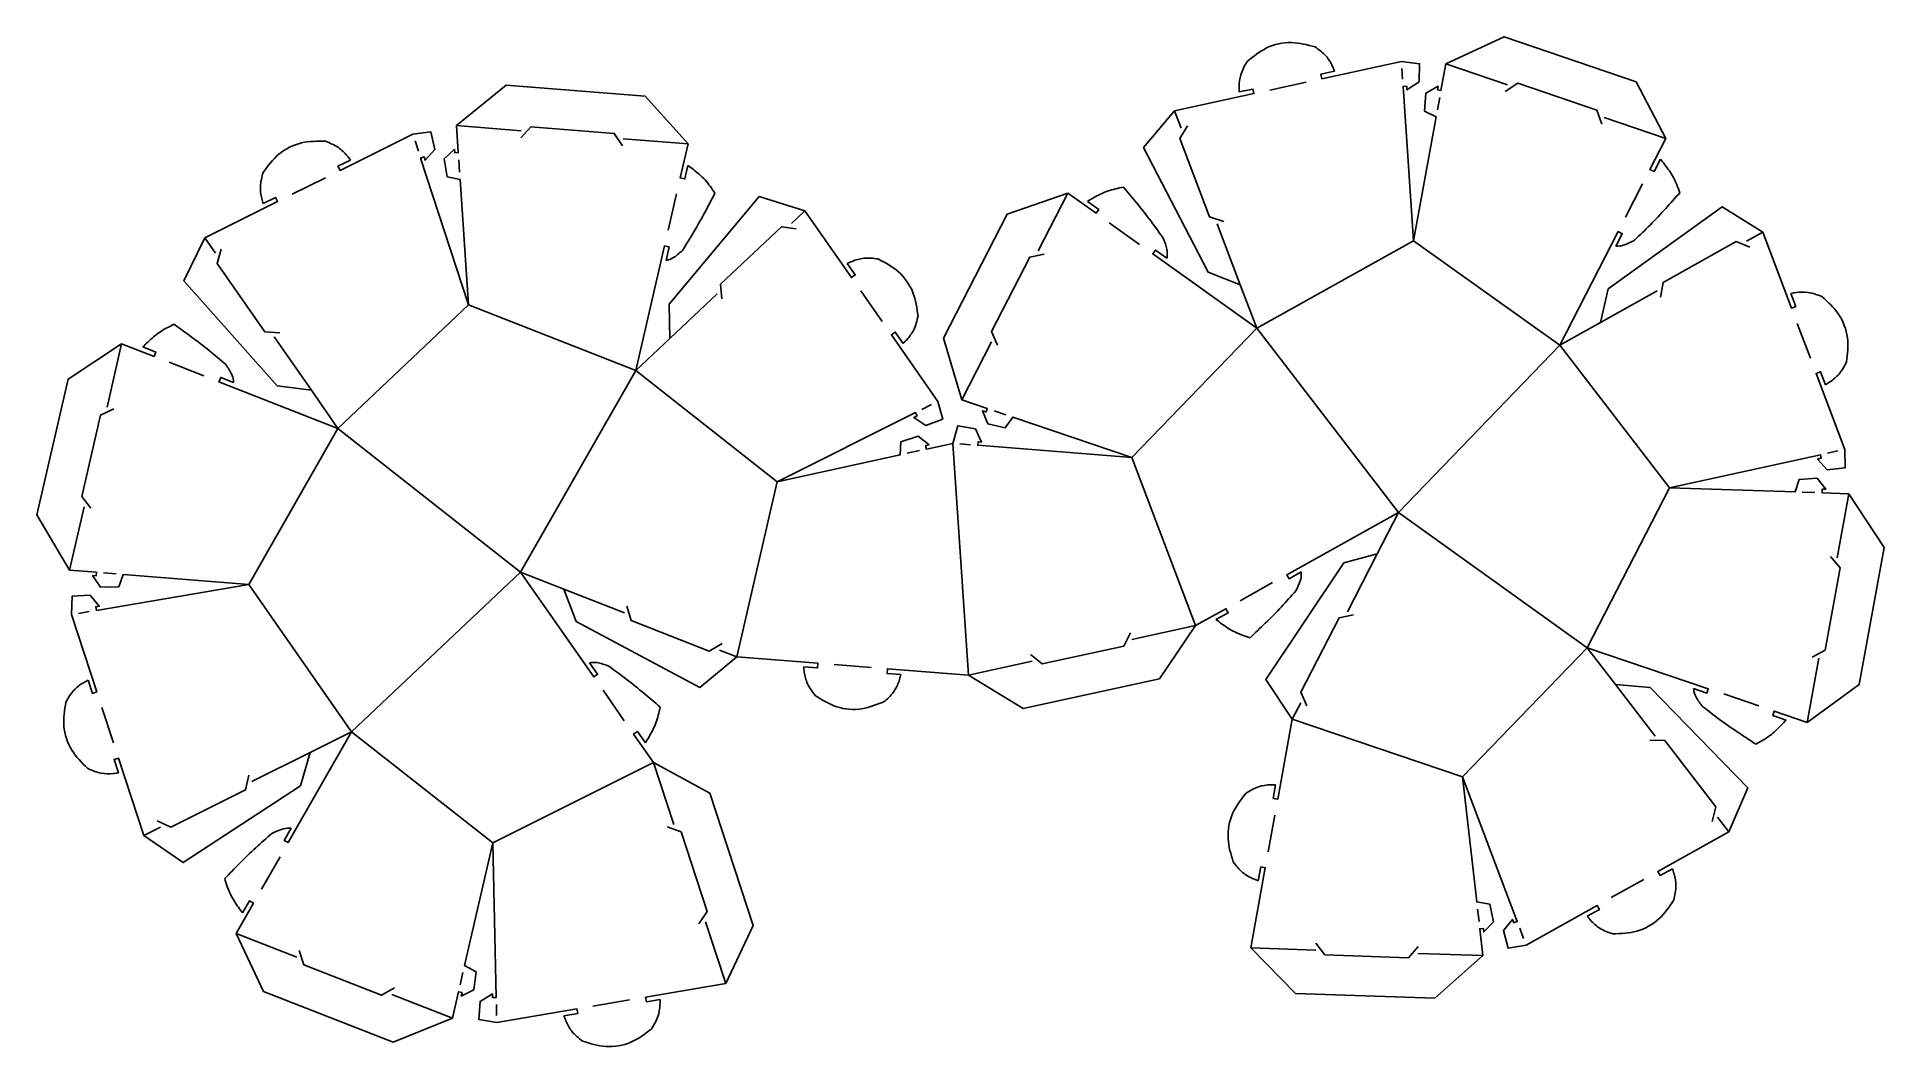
# Model space of a CAD drawing. Extents: x -11 to 279, y 177 to 336.
import ezdxf

# ---------------------------------------------------------------- set-up
doc = ezdxf.new("R2010")
doc.units = 0
doc.layers.get('0').update_dxf_attribs({"linetype": 'CONTINUOUS'})

msp = doc.modelspace()

# ---------------------------------------------------------------- linework, layer by layer
at = {"color": 5}
for points in [[(210.599378, 331.50459), (219.737531, 335.725114), (240.469702, 328.691123), (245.152994, 319.781271)], [(203.628526, 331.896219), (191.151293, 329.173232), (190.995695, 329.886218), (193.134649, 330.353014)], [(203.628577, 331.896222), (206.482592, 331.524561), (206.392503, 328.689695), (204.498092, 327.429369), (204.459795, 327.992513), (203.896651, 327.954215), (205.543401, 303.739031)], [(205.54352, 303.73901), (209.082643, 323.174984), (207.240164, 324.084209), (207.468097, 326.911336), (209.38683, 327.996266), (209.285713, 327.440952), (209.841028, 327.339834), (210.599412, 331.504686)], [(91.587193, 318.92086), (84.859983, 326.408515), (63.035307, 328.138035), (55.212734, 321.803395)], [(219.922691, 327.185453), (221.891002, 328.444201), (234.330302, 324.223806), (235.126282, 322.027192)], [(178.16197, 327.085431), (180.300924, 327.552229), (180.456524, 326.839245), (167.97929, 324.116259)], [(167.979355, 324.115948), (163.128466, 318.378314), (173.267514, 298.807177), (178.313035, 296.815502), (180.896455, 289.99039)], [(38.565322, 316.39934), (36.606418, 315.421727), (36.932289, 314.768759), (48.359229, 320.471501)], [(48.359181, 320.471484), (51.217088, 320.811817), (51.825675, 318.041594), (50.298635, 316.354789), (50.123265, 316.891297), (49.586758, 316.715929), (57.127589, 293.646091)], [(57.127529, 293.646088), (55.787157, 313.356023), (53.777868, 313.785127), (53.304818, 316.581684), (54.898499, 318.104426), (54.936796, 317.541285), (55.499937, 317.579581), (55.212714, 321.803139)], [(81.315868, 318.636736), (80.005016, 320.57076), (66.910212, 321.608473), (65.311107, 319.905051)], [(170.03649, 321.773416), (168.846895, 319.762539), (173.497051, 307.477338), (175.720014, 306.758171)], [(244.303121, 316.526339), (243.303682, 314.578481), (242.654396, 314.911627), (245.152994, 319.781271)], [(91.562256, 315.556915), (91.07157, 313.423309), (90.360367, 313.586871), (91.587086, 318.920886)], [(15.710827, 304.177952), (27.137768, 309.880694), (26.811897, 310.533662), (24.852993, 309.556049)], [(109.936145, 308.414888), (102.773694, 310.684391), (88.611123, 293.795069), (88.71434, 288.371668), (83.40889, 283.360863)], [(134.564405, 278.758234), (131.727626, 288.415952), (141.721925, 307.894521), (151.221573, 311.222516)], [(154.316935, 309.905085), (156.097441, 308.631166), (155.672801, 308.037663), (151.221533, 311.222462)], [(109.936153, 308.414893), (117.250839, 297.946288), (117.849046, 298.36427), (116.595099, 300.158888)], [(260.361661, 305.092343), (253.975464, 309.050627), (236.100264, 296.154631), (234.869002, 290.871825), (228.495837, 287.316696)], [(108.565586, 305.614748), (106.251796, 305.93895), (96.701983, 296.919501), (96.893594, 294.590977)], [(228.495679, 287.316978), (237.657203, 305.172339), (238.306489, 304.839193), (237.307049, 302.891336)], [(260.361371, 305.092233), (264.882432, 293.148403), (265.564936, 293.406749), (264.789897, 295.454263)], [(15.710819, 304.177972), (12.416863, 297.425079), (27.0501, 280.941775), (32.430164, 280.249644), (36.609999, 274.267562)], [(18.280065, 302.412115), (17.620512, 300.170739), (25.144217, 289.402992), (27.475705, 289.251534)], [(83.40896, 283.36079), (87.906931, 302.918843), (88.618131, 302.75528), (88.127445, 300.621674)], [(180.896664, 289.990469), (164.575343, 301.668065), (164.99998, 302.261568), (166.780489, 300.987648)], [(258.345666, 302.714317), (256.182249, 303.596582), (244.710554, 297.197349), (244.324703, 294.893032)], [(140.202341, 287.348518), (139.245413, 289.479947), (145.241992, 301.167089), (147.531495, 301.632802)], [(2.630923, 287.565334), (-5.761123, 282.00722), (-10.668096, 260.671255), (-5.547364, 252.005393)], [(5.955018, 287.048168), (7.993764, 286.2503), (7.727808, 285.570718), (2.630943, 287.565388)], [(125.372724, 287.596562), (124.118776, 289.39118), (123.52057, 288.973198), (130.835256, 278.504593)], [(36.610042, 274.267593), (17.921538, 281.58138), (18.187493, 282.260962), (20.226239, 281.463094)], [(270.215168, 281.121668), (269.440129, 283.169181), (268.757626, 282.910835), (273.278685, 270.967005)], [(130.835259, 278.504591), (131.590452, 275.727334), (128.939217, 274.71962), (127.046967, 275.983174), (127.55201, 276.235221), (127.299963, 276.740263), (105.583152, 265.902247)], [(161.290195, 269.690707), (142.582039, 276.038029), (141.41279, 274.348566), (138.649521, 274.988067), (137.857278, 277.045003), (138.391798, 276.863651), (138.573149, 277.39817), (134.564258, 278.75831)], [(1.407801, 277.363202), (-0.697328, 276.349718), (-3.641511, 263.548141), (-2.190646, 261.716829)], [(105.583076, 265.902599), (124.884299, 270.114829), (125.014541, 272.165301), (127.711683, 273.04278), (129.451391, 271.689262), (128.899926, 271.568913), (129.020276, 271.017449), (133.156254, 271.92007)], [(133.156246, 271.920014), (133.941874, 274.688812), (136.732967, 274.184523), (137.702259, 272.125971), (137.139581, 272.170561), (137.09499, 271.607884), (161.290127, 269.690513)], [(273.27871, 270.966893), (273.329019, 268.089226), (270.51153, 267.763186), (268.987363, 269.452597), (269.538825, 269.572951), (269.418472, 270.124414), (245.705585, 264.949182)], [(245.705582, 264.949117), (265.450266, 264.294463), (266.079865, 266.250227), (268.909887, 266.438774), (270.264108, 264.69961), (269.699974, 264.718322), (269.681263, 264.15419), (273.912268, 264.013906)], [(273.912132, 264.013923), (279.425383, 255.592387), (275.503372, 234.053686), (267.375445, 228.116092)], [(186.489854, 228.607102), (182.311991, 234.851833), (194.578817, 253.16444), (199.815614, 254.578582), (203.147055, 261.071452)], [(203.147069, 261.071423), (185.62077, 251.294924), (185.97628, 250.657604), (187.888239, 251.724133)], [(271.004925, 254.15863), (272.538348, 252.395884), (270.185142, 239.472663), (268.128784, 238.363586)], [(22.586866, 249.776018), (2.893042, 251.336549), (2.174308, 249.411754), (-0.661389, 249.353345), (-1.934331, 251.152856), (-1.37165, 251.108268), (-1.327063, 251.670948), (-5.547169, 252.005348)], [(-5.233522, 245.030364), (-5.151657, 247.907309), (-2.322166, 248.103648), (-0.877171, 246.346039), (-1.433578, 246.25113), (-1.33867, 245.694723), (22.586848, 249.775792)], [(99.257677, 238.397936), (93.466226, 233.611478), (74.009685, 243.968525), (72.074518, 249.035961), (65.278728, 251.695468)], [(65.27879, 251.69551), (76.77327, 235.244887), (77.371473, 235.662866), (76.117529, 237.457481)], [(-5.233546, 245.030511), (-1.265733, 232.891616), (-1.959384, 232.664885), (-2.639581, 234.745839)], [(96.938287, 240.481108), (94.914252, 239.31406), (82.681832, 244.101173), (81.987551, 246.332021)], [(174.504522, 244.258444), (176.416482, 245.32497), (176.060972, 245.96229), (171.281073, 243.295973)], [(188.79636, 230.704535), (187.839432, 232.835968), (193.836025, 244.523134), (196.12553, 244.988849)], [(171.281079, 243.295947), (165.629497, 234.966551), (144.23999, 230.298386), (135.631905, 235.515673)], [(161.065901, 242.186947), (160.028949, 240.093276), (147.195246, 237.292378), (145.380264, 238.763625)], [(99.257708, 238.398009), (111.988679, 237.389211), (111.931032, 236.661727), (109.748582, 236.834664)], [(255.072255, 210.9203), (258.052615, 217.817284), (242.677995, 233.611114), (237.271862, 234.055453), (232.821765, 239.839242)], [(232.821864, 239.839315), (251.826308, 233.391469), (251.591843, 232.700397), (249.51863, 233.403799)], [(125.025745, 235.624106), (122.843293, 235.797043), (122.90094, 236.524528), (135.631911, 235.51573)], [(264.031115, 228.479986), (261.957902, 229.183389), (262.192369, 229.87446), (267.3754, 228.115956)], [(6.103047, 210.347951), (12.300739, 206.100585), (30.749271, 218.162128), (32.221825, 223.382819), (38.751518, 226.641534)], [(38.751544, 226.641481), (28.779851, 209.225694), (28.146549, 209.588302), (29.23437, 211.488205)], [(84.895131, 224.895188), (83.641187, 226.6898), (83.042983, 226.27182), (86.17784, 221.785286)], [(186.489741, 228.607158), (184.201884, 216.042823), (183.483922, 216.173557), (183.876126, 218.327443)], [(252.424647, 212.566302), (252.980574, 214.835583), (244.970399, 225.246403), (242.634431, 225.290635)], [(2.121795, 220.179168), (1.441598, 222.260119), (2.135249, 222.486854), (6.103062, 210.347959)], [(86.177752, 221.785258), (95.034766, 217.00272), (101.836768, 196.193202), (97.514421, 187.102729)], [(8.226117, 212.630892), (10.346735, 211.650212), (22.100185, 217.515901), (22.591445, 219.80007)], [(213.215457, 219.539344), (215.4594, 199.911825), (217.486264, 199.575433), (218.087219, 196.803559), (216.565144, 195.209254), (216.501032, 195.770041), (215.940245, 195.705929), (216.421089, 191.50003)], [(223.206375, 193.144858), (220.367109, 192.673671), (219.631977, 195.41303), (221.07996, 197.168165), (221.279776, 196.640274), (221.807667, 196.84009), (213.215609, 219.539361)], [(60.925445, 209.18294), (56.497638, 189.929972), (58.296426, 188.937108), (57.938927, 186.123429), (55.9724, 185.127743), (56.098908, 185.677828), (55.548824, 185.804337), (54.600007, 181.6787)], [(61.545453, 180.967503), (58.711507, 181.46981), (58.931663, 184.297553), (60.881943, 185.469571), (60.894333, 184.905262), (61.458642, 184.917651), (60.925442, 209.182929)], [(88.311544, 211.734049), (90.499136, 210.913581), (94.580337, 198.427872), (93.299678, 196.473737)], [(246.186638, 205.128073), (244.274679, 204.061544), (243.919172, 204.698864), (255.072269, 210.920272)], [(181.130696, 203.25024), (181.522901, 205.404126), (182.240863, 205.273389), (179.953003, 192.709053)], [(21.619623, 198.188875), (22.707444, 200.088781), (23.340745, 199.726173), (20.621192, 194.976413)], [(223.206273, 193.144821), (234.359371, 199.36623), (234.714881, 198.72891), (232.802921, 197.662384)], [(54.600091, 181.678912), (45.277772, 177.882419), (24.890401, 185.860937), (20.621142, 194.976444)], [(45.484912, 186.421588), (43.460876, 185.254543), (31.228456, 190.041653), (30.534175, 192.272501)], [(179.952912, 192.70907), (187.016813, 185.538292), (208.897717, 184.812814), (216.421087, 191.49994)], [(190.200274, 193.46456), (191.598544, 191.592786), (204.727088, 191.157497), (206.246273, 192.932542)], [(87.206133, 184.604156), (85.048, 184.236042), (84.925292, 184.955421), (97.514416, 187.102763)], [(61.545495, 180.9675), (74.134619, 183.114841), (74.257323, 182.395462), (72.099187, 182.027349)]]:
    msp.add_lwpolyline(points, dxfattribs=at)
at = {"color": 1}
for points in [[(203.705169, 330.769935), (203.820059, 329.080502)], [(210.599378, 331.50459), (220.274391, 328.222061)], [(188.655847, 328.628636), (182.951969, 327.383841)], [(209.28488, 324.28561), (209.638793, 326.229208)], [(167.979355, 324.115948), (169.012723, 321.385903)], [(245.152994, 319.781271), (235.477981, 323.063801)], [(48.709916, 319.398468), (49.23602, 317.788945)], [(55.212734, 321.803395), (65.397583, 320.996285)], [(91.587193, 318.92086), (81.402343, 319.72797)], [(55.710565, 314.482306), (55.576529, 316.453299)], [(29.423157, 311.021243), (34.646901, 313.62821)], [(88.479399, 305.408049), (89.787899, 311.097665)], [(151.221573, 311.222516), (146.557565, 302.132516)], [(238.823215, 307.44484), (241.488383, 312.639127)], [(109.936145, 308.414888), (107.813966, 306.410566)], [(162.498083, 303.154305), (157.750061, 306.551424)], [(178.313035, 296.815502), (174.696247, 306.370658)], [(260.361661, 305.092343), (257.812396, 303.670291)], [(15.710819, 304.177972), (17.382753, 301.785139)], [(180.896734, 289.990452), (205.543483, 303.738908)], [(205.543483, 303.738908), (228.49577, 287.316961)], [(36.610059, 274.26757), (57.127614, 293.646077)], [(57.127614, 293.646077), (83.408994, 283.36077)], [(88.71434, 288.371668), (96.141972, 295.386795)], [(118.713778, 295.852567), (122.057634, 291.066919)], [(234.869002, 290.871825), (243.791432, 295.849007)], [(265.786644, 290.759637), (267.853414, 285.299601)], [(2.630923, 287.565334), (0.341002, 277.60855)], [(32.430164, 280.249644), (26.578393, 288.624559)], [(134.564405, 278.758234), (139.228412, 287.848233)], [(161.290192, 269.69049), (180.896734, 289.990452), (203.147134, 261.071423)], [(203.147134, 261.071423), (228.49577, 287.316961)], [(228.49577, 287.316961), (245.705681, 264.949157)], [(15.543001, 282.512226), (10.106345, 284.639873)], [(65.278756, 251.695437), (83.408994, 283.36077), (105.583194, 265.902221)], [(129.825174, 278.000497), (128.310047, 277.244357)], [(141.513001, 276.400733), (139.642187, 277.035466)], [(22.586718, 249.775761), (36.610059, 274.26757)], [(36.610059, 274.26757), (65.278756, 251.695437)], [(125.987226, 270.355528), (127.917349, 270.77675)], [(133.156305, 271.920046), (135.631959, 235.515637)], [(134.281601, 271.830834), (135.969635, 271.697064)], [(272.175786, 270.726185), (270.521396, 270.365122)], [(161.290192, 269.69049), (171.281141, 243.295939)], [(99.257747, 238.397972), (105.583194, 265.902221)], [(232.821954, 239.839281), (245.705681, 264.949157)], [(266.578534, 264.257055), (268.553001, 264.19159)], [(273.912132, 264.013923), (272.081859, 253.962531)], [(-5.547364, 252.005393), (-3.257444, 261.962176)], [(203.147134, 261.071423), (232.821954, 239.839281)], [(199.815614, 254.578582), (195.151598, 245.488563)], [(1.76768, 251.425723), (-0.201702, 251.581775)], [(22.586718, 249.775761), (38.751561, 226.641441)], [(38.751561, 226.641441), (65.278756, 251.695437)], [(183.390151, 250.050643), (178.291592, 247.206571)], [(72.074518, 249.035961), (81.588624, 245.312654)], [(-4.120707, 245.220181), (-2.451485, 245.504906)], [(171.281079, 243.295947), (161.299311, 241.117471)], [(99.257677, 238.397936), (96.53936, 239.461738)], [(213.215694, 219.539319), (232.821954, 239.839281)], [(267.375445, 228.116092), (269.205718, 238.167484)], [(114.534874, 237.187451), (120.354745, 236.726288)], [(135.631905, 235.515673), (145.613673, 237.69415)], [(78.236202, 233.151171), (81.58005, 228.365534)], [(237.271862, 234.055453), (243.501999, 225.95815)], [(254.245056, 232.570831), (259.773623, 230.695095)], [(-0.472171, 230.463839), (1.341687, 224.914631)], [(186.489854, 228.607102), (187.822431, 231.204249)], [(38.751561, 226.641441), (60.925479, 209.182892)], [(186.489814, 228.607119), (213.215694, 219.539319)], [(32.221825, 223.382819), (23.080252, 218.820615)], [(60.925479, 209.182892), (86.177876, 221.785243)], [(86.177752, 221.785258), (89.352018, 212.074149)], [(183.744311, 213.529956), (182.698432, 207.786256)], [(255.072255, 210.9203), (253.292215, 213.233817)], [(6.103047, 210.347951), (8.714925, 211.651439)], [(27.510726, 207.009138), (24.60987, 201.942727)], [(236.589991, 200.610511), (241.688552, 203.454583)], [(215.587625, 198.790251), (215.81202, 196.8275)], [(20.621142, 194.976444), (30.135249, 191.253134)], [(97.514421, 187.102729), (94.340152, 196.813837)], [(222.806743, 194.20064), (222.207297, 195.784308)], [(179.952912, 192.70907), (190.164, 192.370514)], [(216.421087, 191.49994), (206.209999, 191.838497)], [(56.244623, 188.829802), (55.801841, 186.904507)], [(54.600091, 181.678912), (45.085985, 185.402221)], [(61.520651, 182.096118), (61.483452, 183.789045)], [(76.652442, 183.54431), (82.407469, 184.525952)]]:
    msp.add_lwpolyline(points, dxfattribs=at)
at = {"color": 5}
for points, knots in [([(190.062098, 334.164126), (188.834033, 334.490705), (186.315083, 335.16057), (182.358502, 334.2971), (180.347671, 332.638671), (179.36733, 331.830137)], [0, 0, 0, 0, 3.779818, 7.752988, 11.532806, 11.532806, 11.532806, 11.532806]), ([(193.134649, 330.353014), (193.027868, 330.606674), (192.675972, 331.442606), (191.814948, 332.90356), (190.67887, 333.720573), (190.062098, 334.164126)], [0, 0, 0, 0, 0.826909, 2.725064, 4.979463, 4.979463, 4.979463, 4.979463]), ([(179.36733, 331.830137), (178.991435, 331.169949), (178.299044, 329.953898), (178.124985, 328.267051), (178.15336, 327.360515), (178.16197, 327.085431)], [0, 0, 0, 0, 2.254399, 4.152553, 4.979462, 4.979462, 4.979462, 4.979462]), ([(24.85667, 314.451471), (25.608523, 315.475931), (27.150688, 317.577256), (30.774219, 319.385619), (33.380535, 319.354639), (34.651194, 319.339535)], [0, 0, 0, 0, 3.779822, 7.752996, 11.532818, 11.532818, 11.532818, 11.532818]), ([(34.651194, 319.339535), (35.35798, 319.06097), (36.659864, 318.547858), (37.853194, 317.342987), (38.399537, 316.619024), (38.565322, 316.39934)], [0, 0, 0, 0, 2.2544, 4.152555, 4.979465, 4.979465, 4.979465, 4.979465]), ([(247.348965, 311.272528), (247.052851, 312.084127), (246.476967, 313.66253), (245.276381, 315.331333), (244.533418, 316.243571), (244.303121, 316.526339)], [0, 0, 0, 0, 2.579936, 5.017477, 6.11246, 6.11246, 6.11246, 6.11246]), ([(24.852993, 309.556049), (24.777115, 309.820602), (24.527059, 310.692431), (24.281682, 312.370389), (24.65435, 313.719205), (24.85667, 314.451471)], [0, 0, 0, 0, 0.82691, 2.725065, 4.979466, 4.979466, 4.979466, 4.979466]), ([(95.80464, 311.211568), (95.31835, 311.925642), (94.372611, 313.314379), (92.799093, 314.637394), (91.854922, 315.339333), (91.562256, 315.556915)], [0, 0, 0, 0, 2.579942, 5.017489, 6.112474, 6.112474, 6.112474, 6.112474]), ([(90.751736, 302.264593), (91.351345, 303.218862), (92.587435, 305.186084), (94.239401, 308.189829), (95.297082, 310.231713), (95.80464, 311.211568)], [0, 0, 0, 0, 3.380419, 6.968717, 10.27937, 10.27937, 10.27937, 10.27937]), ([(159.960175, 312.148724), (159.113958, 311.974654), (157.468229, 311.636122), (155.641591, 310.692857), (154.630382, 310.091492), (154.316935, 309.905085)], [0, 0, 0, 0, 2.579949, 5.017503, 6.112492, 6.112492, 6.112492, 6.112492]), ([(166.273901, 304.042076), (165.623837, 304.96272), (164.283734, 306.860624), (162.146945, 309.541236), (160.669275, 311.303198), (159.960175, 312.148724)], [0, 0, 0, 0, 3.380429, 6.968739, 10.279402, 10.279402, 10.279402, 10.279402]), ([(240.254347, 303.839754), (241.069864, 304.617627), (242.75105, 306.221208), (245.089835, 308.727501), (246.6164, 310.447256), (247.348965, 311.272528)], [0, 0, 0, 0, 3.38041, 6.968701, 10.279346, 10.279346, 10.279346, 10.279346]), ([(88.127445, 300.621674), (88.245703, 300.647432), (88.702602, 300.746947), (89.647273, 301.239655), (90.326681, 301.870142), (90.751736, 302.264593)], [0, 0, 0, 0, 0.362624, 1.401022, 3.136322, 3.136322, 3.136322, 3.136322]), ([(166.780489, 300.987648), (166.802221, 301.106713), (166.886183, 301.566726), (166.794923, 302.628255), (166.474417, 303.497963), (166.273901, 304.042076)], [0, 0, 0, 0, 0.362626, 1.401028, 3.136335, 3.136335, 3.136335, 3.136335]), ([(237.307049, 302.891336), (237.428012, 302.887274), (237.895359, 302.871583), (238.932075, 303.11731), (239.745467, 303.56172), (240.254347, 303.839754)], [0, 0, 0, 0, 0.362624, 1.40102, 3.136318, 3.136318, 3.136318, 3.136318]), ([(116.595099, 300.158888), (116.845688, 300.272691), (117.671498, 300.647726), (119.295431, 301.136187), (120.684281, 300.965064), (121.438281, 300.872163)], [0, 0, 0, 0, 0.82691, 2.725065, 4.979467, 4.979467, 4.979467, 4.979467]), ([(121.438281, 300.872163), (122.561802, 300.278444), (124.866316, 299.060635), (127.185833, 295.740997), (127.536872, 293.158244), (127.708014, 291.899072)], [0, 0, 0, 0, 3.779823, 7.752997, 11.53282, 11.53282, 11.53282, 11.53282]), ([(264.789897, 295.454263), (265.060754, 295.50307), (265.953355, 295.663913), (267.647499, 295.73879), (268.951842, 295.231975), (269.659964, 294.956827)], [0, 0, 0, 0, 0.826907, 2.725054, 4.979448, 4.979448, 4.979448, 4.979448]), ([(269.659964, 294.956827), (270.60336, 294.10548), (272.53841, 292.359236), (273.972056, 288.571798), (273.678348, 285.981909), (273.535157, 284.719259)], [0, 0, 0, 0, 3.779807, 7.752966, 11.532774, 11.532774, 11.532774, 11.532774]), ([(10.874828, 290.60844), (10.097233, 290.23197), (8.584962, 289.499808), (7.045764, 288.137008), (6.213116, 287.305815), (5.955018, 287.048168)], [0, 0, 0, 0, 2.579949, 5.017504, 6.112492, 6.112492, 6.112492, 6.112492]), ([(18.985361, 284.299708), (18.129191, 285.032607), (16.364201, 286.543476), (13.634766, 288.617536), (11.769789, 289.962853), (10.874828, 290.60844)], [0, 0, 0, 0, 3.380429, 6.968738, 10.279401, 10.279401, 10.279401, 10.279401]), ([(127.708014, 291.899072), (127.535957, 291.159111), (127.219033, 289.796119), (126.201909, 288.439205), (125.56576, 287.792732), (125.372724, 287.596562)], [0, 0, 0, 0, 2.254402, 4.152557, 4.979467, 4.979467, 4.979467, 4.979467]), ([(20.226239, 281.463094), (20.218079, 281.58385), (20.186549, 282.050398), (19.837502, 283.057045), (19.31331, 283.821466), (18.985361, 284.299708)], [0, 0, 0, 0, 0.362626, 1.401027, 3.136334, 3.136334, 3.136334, 3.136334]), ([(273.535157, 284.719259), (273.186723, 284.044177), (272.544916, 282.800691), (271.225829, 281.73498), (270.450453, 281.264449), (270.215168, 281.121668)], [0, 0, 0, 0, 2.254392, 4.152541, 4.979448, 4.979448, 4.979448, 4.979448]), ([(187.888239, 251.724133), (187.896502, 251.603384), (187.928424, 251.136863), (187.718871, 250.092229), (187.302993, 249.263881), (187.042809, 248.745644)], [0, 0, 0, 0, 0.362625, 1.401027, 3.136333, 3.136333, 3.136333, 3.136333]), ([(187.042809, 248.745644), (186.293741, 247.903585), (184.749542, 246.167682), (182.326023, 243.743206), (180.660345, 242.157796), (179.861024, 241.396993)], [0, 0, 0, 0, 3.380427, 6.968734, 10.279394, 10.279394, 10.279394, 10.279394]), ([(179.861024, 241.396993), (179.039622, 241.664726), (177.442154, 242.185417), (175.732632, 243.327293), (174.795123, 244.03811), (174.504522, 244.258444)], [0, 0, 0, 0, 2.579947, 5.017499, 6.112487, 6.112487, 6.112487, 6.112487]), ([(76.117529, 237.457481), (76.236828, 237.477881), (76.697747, 237.556699), (77.758183, 237.453589), (78.62425, 237.123391), (79.166085, 236.916811)], [0, 0, 0, 0, 0.362623, 1.401017, 3.136311, 3.136311, 3.136311, 3.136311]), ([(79.166085, 236.916811), (80.079405, 236.256509), (81.962208, 234.895299), (84.618767, 232.728716), (86.364102, 231.23147), (87.201649, 230.512974)], [0, 0, 0, 0, 3.380407, 6.968691, 10.27933, 10.27933, 10.27933, 10.27933]), ([(109.748582, 236.834664), (109.777291, 236.560947), (109.8719, 235.658917), (110.272714, 234.011166), (111.123353, 232.900044), (111.585161, 232.296822)], [0, 0, 0, 0, 0.826908, 2.725058, 4.979453, 4.979453, 4.979453, 4.979453]), ([(122.497421, 231.432141), (123.048467, 231.955104), (124.063481, 232.918391), (124.718798, 234.482454), (124.954287, 235.358326), (125.025745, 235.624106)], [0, 0, 0, 0, 2.254393, 4.152542, 4.979449, 4.979449, 4.979449, 4.979449]), ([(-2.639581, 234.745839), (-2.881175, 234.614013), (-3.677344, 234.179583), (-5.043984, 233.175568), (-5.742221, 231.962863), (-6.12129, 231.304492)], [0, 0, 0, 0, 0.82691, 2.725065, 4.979467, 4.979467, 4.979467, 4.979467]), ([(111.585161, 232.296822), (112.665932, 231.628447), (114.882759, 230.257508), (118.919802, 229.937615), (121.324875, 230.942318), (122.497421, 231.432141)], [0, 0, 0, 0, 3.77981, 7.752971, 11.532782, 11.532782, 11.532782, 11.532782]), ([(249.51863, 233.403799), (249.532328, 233.283546), (249.585251, 232.818942), (249.980152, 231.829396), (250.538884, 231.089858), (250.888441, 230.627184)], [0, 0, 0, 0, 0.362623, 1.401015, 3.136302, 3.136302, 3.136302, 3.136302]), ([(-6.12129, 231.304492), (-6.322316, 230.049745), (-6.73465, 227.476066), (-5.47644, 223.626774), (-3.623616, 221.793502), (-2.720308, 220.899726)], [0, 0, 0, 0, 3.779822, 7.752995, 11.532817, 11.532817, 11.532817, 11.532817]), ([(87.201649, 230.512974), (87.018139, 229.66876), (86.661247, 228.026927), (85.697645, 226.210953), (85.085026, 225.206531), (84.895131, 224.895188)], [0, 0, 0, 0, 2.579932, 5.017468, 6.112448, 6.112448, 6.112448, 6.112448]), ([(250.888441, 230.627184), (251.777353, 229.934379), (253.609841, 228.506166), (256.431608, 226.559646), (258.356373, 225.301398), (259.280025, 224.697593)], [0, 0, 0, 0, 3.380395, 6.968668, 10.279297, 10.279297, 10.279297, 10.279297]), ([(259.280025, 224.697593), (260.039505, 225.109369), (261.516547, 225.910193), (262.991529, 227.34222), (263.785123, 228.210763), (264.031115, 228.479986)], [0, 0, 0, 0, 2.579924, 5.017455, 6.112433, 6.112433, 6.112433, 6.112433]), ([(-2.720308, 220.899726), (-2.025567, 220.592349), (-0.745869, 220.026168), (0.949933, 220.023168), (1.848982, 220.14285), (2.121795, 220.179168)], [0, 0, 0, 0, 2.254401, 4.152556, 4.979466, 4.979466, 4.979466, 4.979466]), ([(183.876126, 218.327443), (183.600908, 218.326491), (182.693931, 218.323353), (181.014146, 218.090793), (179.822881, 217.35657), (179.176149, 216.957965)], [0, 0, 0, 0, 0.826911, 2.72507, 4.979475, 4.979475, 4.979475, 4.979475]), ([(179.176149, 216.957965), (178.40216, 215.950122), (176.81459, 213.882881), (176.089101, 209.898678), (176.846079, 207.404515), (177.215128, 206.188534)], [0, 0, 0, 0, 3.779829, 7.753009, 11.532837, 11.532837, 11.532837, 11.532837]), ([(26.246645, 210.676122), (25.396273, 209.936519), (23.643234, 208.411832), (21.191844, 206.015582), (19.587928, 204.367743), (18.818245, 203.576982)], [0, 0, 0, 0, 3.380398, 6.968675, 10.279306, 10.279306, 10.279306, 10.279306]), ([(29.23437, 211.488205), (29.113722, 211.497816), (28.64759, 211.53495), (27.60069, 211.337086), (26.767753, 210.930496), (26.246645, 210.676122)], [0, 0, 0, 0, 0.362622, 1.401014, 3.136305, 3.136305, 3.136305, 3.136305]), ([(177.215128, 206.188534), (177.679842, 205.587544), (178.535833, 204.480533), (180.025823, 203.670784), (180.873479, 203.348144), (181.130696, 203.25024)], [0, 0, 0, 0, 2.254405, 4.152564, 4.979475, 4.979475, 4.979475, 4.979475]), ([(18.818245, 203.576982), (19.076779, 202.752646), (19.579577, 201.149471), (20.702265, 199.427306), (21.402553, 198.481918), (21.619623, 198.188875)], [0, 0, 0, 0, 2.579927, 5.017459, 6.112438, 6.112438, 6.112438, 6.112438]), ([(246.407734, 200.237625), (246.57622, 200.97841), (246.886569, 202.342921), (246.564406, 204.00785), (246.274584, 204.867282), (246.186638, 205.128073)], [0, 0, 0, 0, 2.254411, 4.152574, 4.979487, 4.979487, 4.979487, 4.979487]), ([(236.847936, 194.904991), (238.117952, 194.948244), (240.722951, 195.036963), (244.259644, 197.009796), (245.703709, 199.179721), (246.407734, 200.237625)], [0, 0, 0, 0, 3.779835, 7.753024, 11.53286, 11.53286, 11.53286, 11.53286]), ([(232.802921, 197.662384), (232.978619, 197.450542), (233.557627, 196.752424), (234.805025, 195.603609), (236.129102, 195.150812), (236.847936, 194.904991)], [0, 0, 0, 0, 0.826913, 2.725077, 4.979487, 4.979487, 4.979487, 4.979487]), ([(85.78423, 179.919772), (86.190036, 180.56201), (86.937523, 181.744998), (87.188836, 183.422081), (87.202106, 184.328966), (87.206133, 184.604156)], [0, 0, 0, 0, 2.254406, 4.152565, 4.979476, 4.979476, 4.979476, 4.979476]), ([(72.099187, 182.027349), (72.194211, 181.769053), (72.507362, 180.917845), (73.300414, 179.4189), (74.397793, 178.550592), (74.993554, 178.079192)], [0, 0, 0, 0, 0.826912, 2.725073, 4.97948, 4.97948, 4.97948, 4.97948]), ([(74.993554, 178.079192), (76.205336, 177.69658), (78.690888, 176.911783), (82.68295, 177.592715), (84.767801, 179.157091), (85.78423, 179.919772)], [0, 0, 0, 0, 3.779831, 7.753014, 11.532846, 11.532846, 11.532846, 11.532846])]:
    msp.add_open_spline(points, degree=3, knots=knots, dxfattribs=at)

doc.saveas('drawing.dxf')
